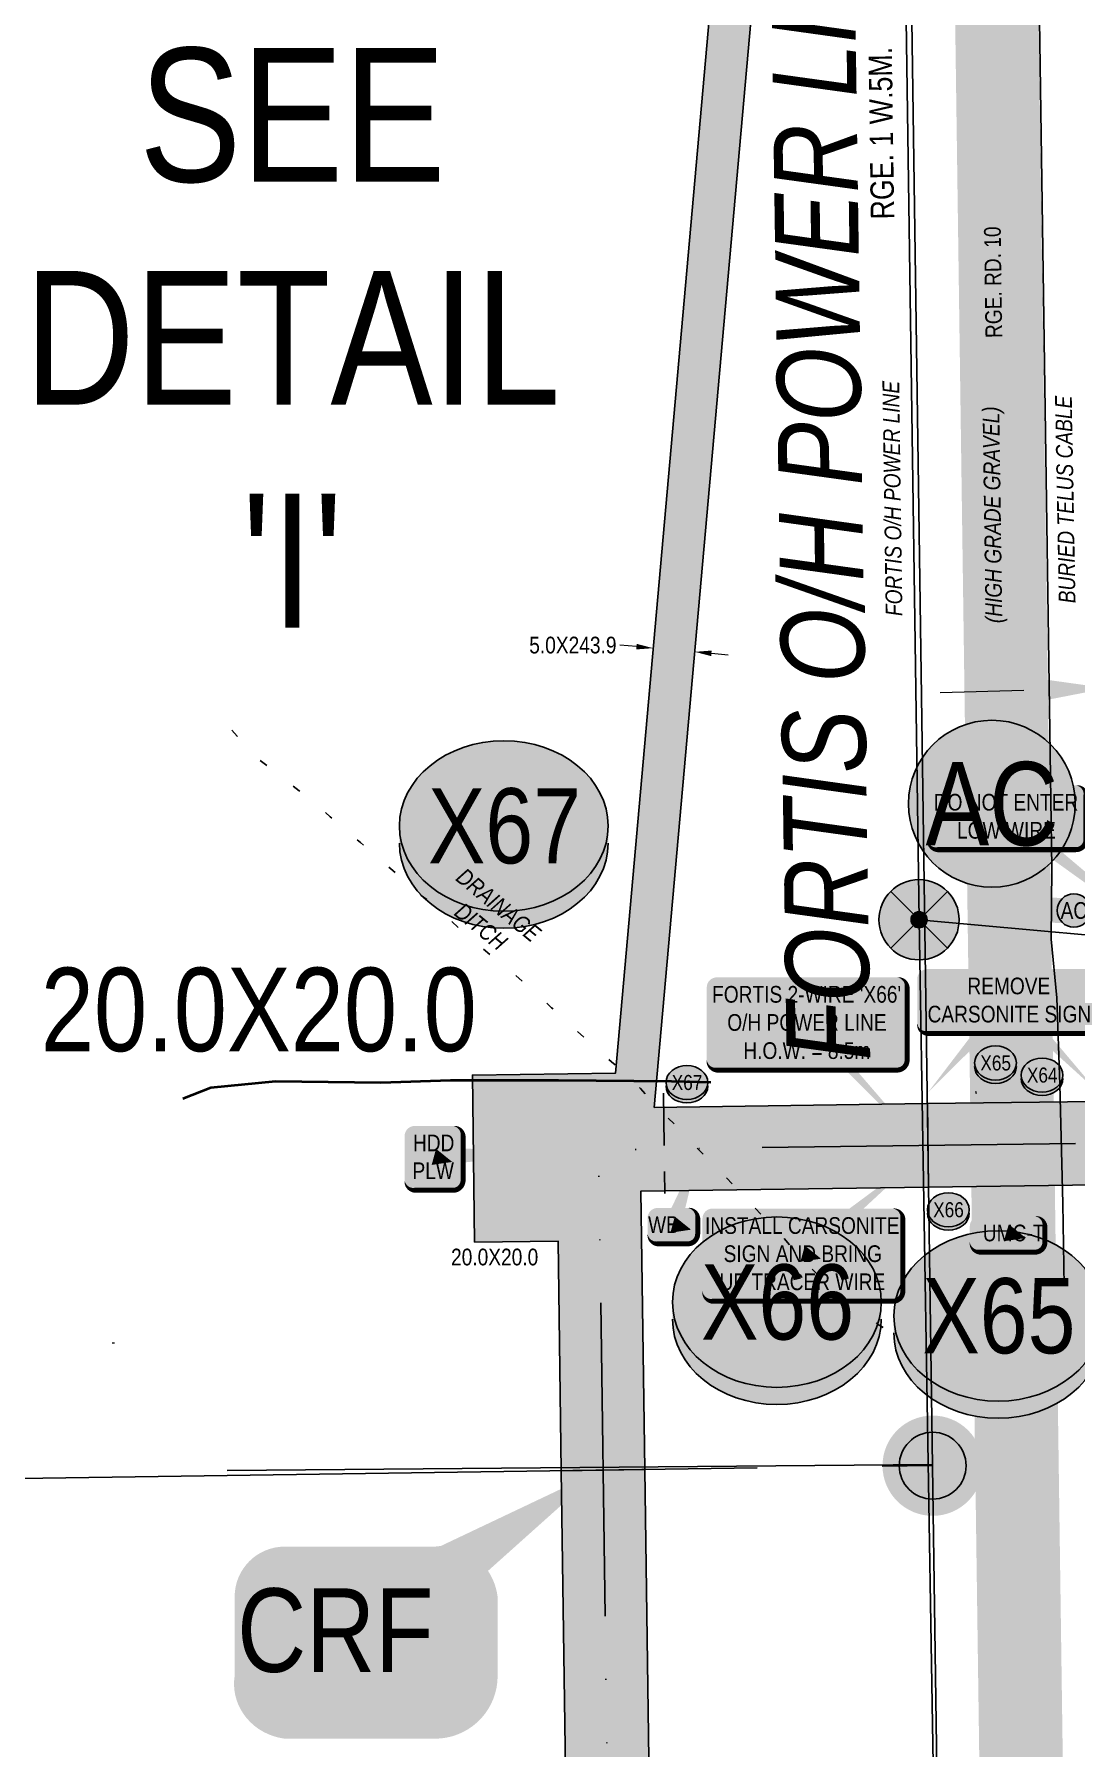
# Model space of a CAD drawing. Extents: x 57693 to 70573, y 5994359 to 6008381.
# Drawn here: x 65028.8 to 65153.5, y 5999302.3 to 5999507.4 of the extents above; entities that cross this region are included whole.
import ezdxf
from ezdxf.enums import TextEntityAlignment as Align

# ---------------------------------------------------------------- set-up
doc = ezdxf.new("R2010")
doc.units = 0
doc.header["$LTSCALE"] = 5
doc.header["$PDSIZE"] = -3
for name, pattern in [('COOP2', [10, 5, -1, 0, -1, 0, -1, 0, -1, 0, -1]), ('DASHDOT', [25.4, 12.7, -6.35, 0, -6.35]), ('foc-QUARTERLINE', [33, 25, -3, 2, -3]), ('foc-TIELINE', [1.875, 1.25, -0.625]), ('foc-TOPO', [1, 0.2, -0.8])]:
    doc.linetypes.add(name, pattern=pattern)
doc.layers.get('Defpoints').update_dxf_attribs({"color": 9})
for name, color, linetype in [('AS-FENCE', 48, 'foc-FENCE'), ('AS-POWER', 104, 'foc-POWER'), ('AS-POWER-EXISTING-PP', 72, 'Continuous'), ('AS-POWER-EXISTING-PP-1000', 72, 'Continuous'), ('AS-POWER-T', 104, 'Continuous'), ('AS-POWER-T-1000', 104, 'Continuous'), ('AS-ROADS', 254, 'Continuous'), ('AS-TELEPHONE', 224, 'foc-TEL'), ('AS-TELEPHONE-T-1000', 224, 'Continuous'), ('CG-NOTES', 7, 'Continuous'), ('CG-NOTES-1000', 7, 'Continuous'), ('D-TXT-1000', 6, 'Continuous'), ('DETAIL-T', 7, 'Continuous'), ('L-MON', 1, 'Continuous'), ('L-QSEC', 8, 'foc-QUARTERLINE'), ('L-ROAD-T-1000', 7, 'Continuous'), ('L-SEC', 7, 'Continuous'), ('P-APEX RECON PAY ITEMS', 240, 'Continuous'), ('P-APEX RECON PAY ITEMS-1000', 240, 'Continuous'), ('P-APEX RECON-10m BUFFER', 51, 'COOP2'), ('P-APEX RECON-URBAN', 30, 'COOP2'), ('P-APEX RECON-WORK AREA', 104, 'Continuous'), ('P-BUFFER-PURPLE', 187, 'foc-TIELINE'), ('P-CROSSINGS', 250, 'Continuous'), ('P-CROSSINGS-1000', 250, 'Continuous'), ('T-GENERAL', 48, 'foc-TOPO')]:
    doc.layers.add(name, color=color, linetype=linetype)
for name, color, linetype, lineweight in [('AS-RECON EXISTING', 151, 'DASHDOT', 40), ('P-APEX RECON-TWS-T', 104, 'Continuous', 9), ('P-APEX RECON-TWS-T-1000', 104, 'Continuous', 9), ('T-TEXT-1000', 48, 'Continuous', 18)]:
    doc.layers.add(name, color=color, linetype=linetype, lineweight=lineweight)
doc.layers.add('P-APEX RECON-TO BE DRILLED-H', color=7, linetype='Continuous', true_color=0xffafe1)
doc.styles.add('1.8', font='ARIALN.TTF', dxfattribs={"height": 2})
doc.styles.add('175L', font='ARIALN.TTF', dxfattribs={"height": 10})
doc.styles.add('80', font='ARIALN.TTF', dxfattribs={"height": 10})
doc.styles.add('80CG', font='ARIALN.TTF', dxfattribs={"height": 10})
doc.styles.add('80L', font='ARIALN.TTF', dxfattribs={"height": 10})
doc.styles.add('80LS', font='ARIALNI.TTF', dxfattribs={"height": 10})
doc.styles.add('Crossing', font='ARIALN.TTF', dxfattribs={"height": 10})
doc.styles.add('foc-LtypeFont', font='ARIALN.TTF', dxfattribs={"height": 7.349999999999999})
doc.linetypes.add('foc-FENCE', pattern='A,10,-1,["X",foc-LtypeFont,S=0.2,R=0,X=-0.625,Y=-0.75],-1.239999999999999', length=12.24)
doc.linetypes.add('foc-POWER', pattern='A,6,-1,["P",foc-LtypeFont,S=0.2,R=0,X=-0.625,Y=-0.75],-1.239999999999999,4', length=12.24)
doc.linetypes.add('foc-POWER-NOLINE', pattern='A,0,-4,["P",foc-LtypeFont,S=0.2,R=0,X=-0.625,Y=-0.75],-8.24', length=12.24)
doc.linetypes.add('foc-TEL', pattern='A,2,-1,["T",foc-LtypeFont,S=0.2,R=0,X=-0.425,Y=-0.75],-1.239999999999999,8', length=12.24)
doc.dimstyles.new('Compass 1 000', dxfattribs={"dimtxt": 1.8, "dimasz": 2, "dimexe": 0.2, "dimexo": 0.0625, "dimgap": 0.5, "dimtad": 0, "dimtih": 1, "dimtoh": 1, "dimzin": 0, "dimdsep": 46, "dimtxsty": '1.8', "dimcen": 0.1, "dimse1": 1, "dimse2": 1, "dimclrd": 256, "dimclrt": 256, "dimaunit": 1, "dimadec": 4, "dimazin": 0, "dimtfac": 0.06, "dimtofl": 0, "dimtmove": 0, "dimatfit": 0, "dimfxl": 0.2, "dimtolj": 1, "dimtzin": 0, "dimlwd": -1, "dimarcsym": 0})
doc.dimstyles.new('Compass 5 000', dxfattribs={"dimscale": 5, "dimtxt": 9, "dimasz": 2, "dimexe": 0.2, "dimexo": 0.0625, "dimgap": 0.5, "dimtad": 0, "dimtih": 1, "dimtoh": 1, "dimzin": 0, "dimdsep": 46, "dimtxsty": '80CG', "dimcen": 0.1, "dimse1": 1, "dimse2": 1, "dimclrd": 256, "dimclrt": 256, "dimaunit": 1, "dimadec": 4, "dimazin": 0, "dimtfac": 0.06, "dimtofl": 0, "dimtmove": 0, "dimatfit": 1, "dimfxl": 0.2, "dimtolj": 1, "dimtzin": 0, "dimlwd": -1, "dimarcsym": 0})

# ---------------------------------------------------------------- blocks, each defined once
blk = doc.blocks.new('fdia')
at = {"color": 255, "const_width": 1}
blk.add_lwpolyline([(-0.5, 0, 1), (0.5, 0, 1)], format="xyb", close=True, dxfattribs=at)
blk = doc.blocks.new('Fdiaa')
blk.add_blockref('fdia', (0, 0))
blk = doc.blocks.new('fdib')
at = {"color": 1, "const_width": 1.6}
blk.add_lwpolyline([(-0.3999999999996362, 0, 0.9999999999999998), (0.3999999999996362, 0, 1)], format="xyb", close=True, dxfattribs=at)
at = {"color": 1}
blk.add_circle((0, 0), 0.8, dxfattribs=at)
blk = doc.blocks.new('Fdibb')
blk.add_blockref('fdib', (0, 0))
blk = doc.blocks.new('fdicc')
for name in ['Fdibb', 'Fdiaa']:
    blk.add_blockref(name, (0, 0))
blk = doc.blocks.new('FDI')
blk.add_blockref('fdicc', (0, 0))
blk = doc.blocks.new('POWERPOLE')
h = blk.add_hatch(color=255)
edge = h.paths.add_edge_path()
edge.add_arc((0, 0), 0.9600000000000002, 0, 360)
at = {"linetype": 'Continuous'}
for p, q in [((0.678822509938982, -0.678822509938982), (-0.678822509938982, 0.678822509938982)), ((-0.678822509938982, -0.678822509938982), (0.678822509938982, 0.678822509938982))]:
    blk.add_line(p, q, dxfattribs=at)
blk.add_circle((0, 0), 0.9600000000000002, dxfattribs=at)
blk = doc.blocks.new('*U1187')
h = blk.add_hatch(color=255)
h.dxf.hatch_style = 1
edge = h.paths.add_edge_path()
edge.add_arc((0, 0), 9.991818388100018, 0, 360)
at = {"color": 170}
blk.add_circle((0, 0), 9.991818388100018, dxfattribs=at)
at = {"color": 170, "style": '175L'}
blk.add_text('AC', height=10, dxfattribs=at).set_placement((0, 0), align=Align.MIDDLE_CENTER)
blk = doc.blocks.new('*D1903')
at = {"layer": 'Defpoints', "color": 0, "transparency": 16777216}
for p in [(65162.22220101662, 5999430.552199073), (65157.22772549835, 5999430.418602213), (65162.25714858074, 5999429.245695659)]:
    blk.add_point(p, dxfattribs=at)
at = {"layer": 'P-APEX RECON-TWS-T', "transparency": 16777216}
for p, q in [((65172.25357297398, 5999429.513089283), (65235.57063499404, 5999431.206752738)), ((65147.26624866924, 5999428.844705176), (65137.26982427601, 5999428.577311551))]:
    blk.add_line(p, q, dxfattribs=at)
for points in [[(65172.20900736997, 5999431.179160016), (65172.29813857799, 5999427.847018551), (65162.25714858074, 5999429.245695659)], [(65147.22168306523, 5999430.510775908), (65147.31081427325, 5999427.178634443), (65157.26267306248, 5999429.112098799)]]:
    blk.add_solid(points, dxfattribs=at)
at = {"layer": 'P-APEX RECON-TWS-T', "transparency": 16777216, "insert": (65260.50242217002, 5999431.206752738), "char_height": 10, "attachment_point": 5, "style": '80CG'}
blk.add_mtext('\\A1;5.0X91.6', dxfattribs=at)
blk = doc.blocks.new('*U1910')
at = {"true_color": 0xffffa8}
h = blk.add_hatch(color=51, dxfattribs=at)
edge = h.paths.add_edge_path()
edge.add_line((-48.99999999999998, -20), (48.99999999999998, -20))
edge.add_arc((48.99999999999999, -13.99999999999999), 6.000000000000007, 269.9999999999999, 359.9999999999999)
edge.add_line((54.99999999999999, -14), (54.99999999999998, 12.5))
edge.add_arc((48.99999999999998, 12.5), 6, 0, 90)
edge.add_line((48.99999999999998, 18.5), (-48.99999999999998, 18.5))
edge.add_arc((-48.99999999999999, 12.49999999999999), 6.000000000000007, 89.99999999999993, 179.9999999999999)
edge.add_line((-54.99999999999999, 12.5), (-54.99999999999998, -14))
edge.add_arc((-48.99999999999998, -14), 6, 180, 270)
at = {"color": 240, "flags": 128}
blk.add_lwpolyline([(-48.99999999999998, -20, 3, 3, 0), (48.99999999999998, -20, 3, 3, 0.4142135623730951), (54.99999999999999, -14, 3, 3, 0), (54.99999999999998, 12.5, 3, 0, 0.4142135623730951), (48.99999999999998, 18.5, 0, 0, 0), (-48.99999999999998, 18.5, 0, 0, 0.4142135623730951), (-54.99999999999999, 12.5, 0, 0, 0), (-54.99999999999998, -14, 0, 3, 0.4142135623730951)], format="xyseb", close=True, dxfattribs=at)
for points in [[(-48.70896458409757, -55.54877810895893, 0, 9.999999999999996, 0), (0, 0, 4.999999999999998, 4.999999999999998, 0)], [(52.11641277037768, -53.89754364440623, 0, 9.999999999999986, 0), (0, 0, 4.999999999999993, 4.999999999999993, 0)]]:
    blk.add_lwpolyline(points, format="xyseb", dxfattribs=at)
at = {"color": 4, "style": '80'}
blk.add_attdef('OTHER_001', (-14.69645293315144, -5.003410641200546), '', height=10, dxfattribs=at)
blk = doc.blocks.new('*U1911')
at = {"true_color": 0xffffa8}
h = blk.add_hatch(color=51, dxfattribs=at)
edge = h.paths.add_edge_path()
edge.add_line((-53.99999999999998, -28.5), (53.99999999999998, -28.5))
edge.add_arc((53.99999999999999, -22.49999999999999), 6.000000000000007, 269.9999999999999, 359.9999999999999)
edge.add_line((59.99999999999999, -22.5), (59.99999999999998, 21))
edge.add_arc((53.99999999999998, 21), 6, 0, 90)
edge.add_line((53.99999999999998, 27), (-53.99999999999998, 27))
edge.add_arc((-53.99999999999999, 20.99999999999999), 6.000000000000007, 89.99999999999993, 179.9999999999999)
edge.add_line((-59.99999999999999, 21), (-59.99999999999998, -22.5))
edge.add_arc((-53.99999999999998, -22.5), 6, 180, 270)
at = {"color": 240, "flags": 128}
for points in [[(70.45407054924344, 58.43726866239293, 0, 9.99999999999998, 0), (0, 0, 4.99999999999999, 4.99999999999999, 0)], [(11.02599631257849, -3.012219823603379, 0, 9.999999999999998, 0), (0, 0, 4.999999999999999, 4.999999999999999, 0)]]:
    blk.add_lwpolyline(points, format="xyseb", dxfattribs=at)
blk.add_lwpolyline([(-53.99999999999998, -28.5, 3, 3, 0), (53.99999999999998, -28.5, 3, 3, 0.4142135623730951), (59.99999999999999, -22.5, 3, 3, 0), (59.99999999999998, 21, 3, 0, 0.4142135623730951), (53.99999999999998, 27, 0, 0, 0), (-53.99999999999998, 27, 0, 0, 0.4142135623730951), (-59.99999999999999, 21, 0, 0, 0), (-59.99999999999998, -22.5, 0, 3, 0.4142135623730951)], format="xyseb", close=True, dxfattribs=at)
at = {"color": 4, "style": '80'}
blk.add_attdef('OTHER_001', (-14.69645293315144, -5.003410641200546), '', height=10, dxfattribs=at)
blk = doc.blocks.new('*U1913')
at = {"true_color": 0xffffa8}
h = blk.add_hatch(color=51, dxfattribs=at)
edge = h.paths.add_edge_path()
edge.add_line((-16.49999999999999, -11.5), (16.49999999999997, -11.5))
edge.add_arc((16.49999999999998, -5.499999999999993), 6.000000000000007, 269.9999999999999, 359.9999999999999)
edge.add_line((22.49999999999999, -5.5), (22.49999999999999, 4))
edge.add_arc((16.49999999999999, 4), 6, 0, 90)
edge.add_line((16.49999999999999, 10), (-16.49999999999997, 10))
edge.add_arc((-16.49999999999998, 3.999999999999993), 6.000000000000007, 89.99999999999993, 179.9999999999999)
edge.add_line((-22.49999999999999, 4), (-22.49999999999999, -5.5))
edge.add_arc((-16.49999999999999, -5.5), 6, 180, 270)
at = {"color": 240, "flags": 128}
for points in [[(33.01530599695596, 52.6938118758944, 0, 9.999999999999993, 0), (0, 0, 4.999999999999996, 4.999999999999996, 0)], [(11.02599631257849, -3.012219823603379, 0, 9.999999999999998, 0), (0, 0, 4.999999999999999, 4.999999999999999, 0)]]:
    blk.add_lwpolyline(points, format="xyseb", dxfattribs=at)
blk.add_lwpolyline([(-16.49999999999999, -11.5, 3, 3, 0), (16.49999999999997, -11.5, 3, 3, 0.4142135623730951), (22.49999999999999, -5.5, 3, 3, 0), (22.49999999999999, 4, 3, 0, 0.4142135623730951), (16.49999999999999, 10, 0, 0, 0), (-16.49999999999997, 10, 0, 0, 0.4142135623730951), (-22.49999999999999, 4, 0, 0, 0), (-22.49999999999999, -5.5, 0, 3, 0.4142135623730951)], format="xyseb", close=True, dxfattribs=at)
at = {"color": 4, "style": '80'}
blk.add_attdef('OTHER_001', (-14.69645293315144, -5.003410641200546), '', height=10, dxfattribs=at)
blk = doc.blocks.new('*U1915')
h = blk.add_hatch(color=255)
edge = h.paths.add_edge_path()
edge.add_line((-53.99999999999999, -28.5), (53.99999999999999, -28.5))
edge.add_arc((53.99999999999999, -22.5), 6, 270, 360)
edge.add_line((59.99999999999999, -22.5), (59.99999999999999, 21))
edge.add_arc((53.99999999999999, 21), 6, 0, 90)
edge.add_line((53.99999999999999, 27), (-53.99999999999999, 27))
edge.add_arc((-53.99999999999999, 21), 6, 90, 180)
edge.add_line((-59.99999999999999, 21), (-59.99999999999999, -22.5))
edge.add_arc((-53.99999999999999, -22.5), 6, 180, 270)
at = {"color": 104, "flags": 128}
blk.add_lwpolyline([(-53.99999999999999, -28.5, 3, 3, 0), (53.99999999999999, -28.5, 3, 3, 0.414213562373095), (59.99999999999999, -22.5, 3, 3, 0), (59.99999999999999, 21, 3, 0, 0.414213562373095), (53.99999999999999, 27, 0, 0, 0), (-53.99999999999999, 27, 0, 0, 0.414213562373095), (-59.99999999999999, 21, 0, 0, 0), (-59.99999999999999, -22.5, 0, 3, 0.414213562373095)], format="xyseb", close=True, dxfattribs=at)
blk.add_lwpolyline([(69.38889468368062, -74.73290200403787, 0, 7.499999999999999, 0), (-3.398394867633905e-15, 0, 0, 0, 0)], format="xyseb", dxfattribs=at)
at = {"color": 104, "style": '80'}
blk.add_attdef('ENTER_TEXT_001', (-26.84515688949523, -4.918144611186903), '', height=10, dxfattribs=at)
blk = doc.blocks.new('*U1917')
at = {"true_color": 0xffffa8}
h = blk.add_hatch(color=51, dxfattribs=at)
edge = h.paths.add_edge_path()
edge.add_line((-11.49999999999998, -20), (11.49999999999998, -20))
edge.add_arc((11.49999999999999, -13.99999999999999), 6.000000000000007, 269.9999999999999, 359.9999999999999)
edge.add_line((17.49999999999999, -14), (17.49999999999998, 12.5))
edge.add_arc((11.49999999999998, 12.5), 6, 0, 90)
edge.add_line((11.49999999999998, 18.5), (-11.49999999999998, 18.5))
edge.add_arc((-11.49999999999999, 12.49999999999999), 6.000000000000007, 89.99999999999993, 179.9999999999999)
edge.add_line((-17.49999999999999, 12.5), (-17.49999999999998, -14))
edge.add_arc((-11.49999999999998, -14), 6, 180, 270)
at = {"color": 240, "flags": 128}
blk.add_lwpolyline([(-11.49999999999998, -20, 3, 3, 0), (11.49999999999998, -20, 3, 3, 0.4142135623730951), (17.49999999999999, -14, 3, 3, 0), (17.49999999999998, 12.5, 3, 0, 0.4142135623730951), (11.49999999999998, 18.5, 0, 0, 0), (-11.49999999999998, 18.5, 0, 0, 0.4142135623730951), (-17.49999999999999, 12.5, 0, 0, 0), (-17.49999999999998, -14, 0, 3, 0.4142135623730951)], format="xyseb", close=True, dxfattribs=at)
for points in [[(98.6214779446563, 4.212466783948066, 0, 9.999999999999988, 0), (0, 0, 4.999999999999994, 4.999999999999994, 0)], [(11.02599631257849, -3.012219823603379, 0, 9.999999999999998, 0), (0, 0, 4.999999999999999, 4.999999999999999, 0)]]:
    blk.add_lwpolyline(points, format="xyseb", dxfattribs=at)
at = {"color": 4, "style": '80'}
blk.add_attdef('OTHER_001', (-14.69645293315144, -5.003410641200546), '', height=10, dxfattribs=at)
blk = doc.blocks.new('*U1921')
at = {"true_color": 0xffffa8}
h = blk.add_hatch(color=51, dxfattribs=at)
edge = h.paths.add_edge_path()
edge.add_line((-8.999999999999986, -11.5), (8.999999999999972, -11.5))
edge.add_arc((8.999999999999979, -5.499999999999993), 6.000000000000007, 269.9999999999999, 359.9999999999999)
edge.add_line((14.99999999999999, -5.5), (14.99999999999999, 4))
edge.add_arc((8.999999999999986, 4), 6, 0, 90)
edge.add_line((8.999999999999986, 10), (-8.999999999999972, 10))
edge.add_arc((-8.999999999999979, 3.999999999999993), 6.000000000000007, 89.99999999999993, 179.9999999999999)
edge.add_line((-14.99999999999999, 4), (-14.99999999999999, -5.5))
edge.add_arc((-8.999999999999986, -5.5), 6, 180, 270)
at = {"color": 240, "flags": 128}
for points in [[(28.80562952875679, 19.13690936019246, 0, 10, 0), (0, 0, 5, 5, 0)], [(11.02599631257849, -3.012219823603379, 0, 9.999999999999998, 0), (0, 0, 4.999999999999999, 4.999999999999999, 0)]]:
    blk.add_lwpolyline(points, format="xyseb", dxfattribs=at)
blk.add_lwpolyline([(-8.999999999999986, -11.5, 3, 3, 0), (8.999999999999972, -11.5, 3, 3, 0.4142135623730951), (14.99999999999999, -5.5, 3, 3, 0), (14.99999999999999, 4, 3, 0, 0.4142135623730951), (8.999999999999986, 10, 0, 0, 0), (-8.999999999999972, 10, 0, 0, 0.4142135623730951), (-14.99999999999999, 4, 0, 0, 0), (-14.99999999999999, -5.5, 0, 3, 0.4142135623730951)], format="xyseb", close=True, dxfattribs=at)
at = {"color": 4, "style": '80'}
blk.add_attdef('OTHER_001', (-14.69645293315144, -5.003410641200546), '', height=10, dxfattribs=at)
blk = doc.blocks.new('xing2')
h = blk.add_hatch(color=50)
h.dxf.hatch_style = 1
edge = h.paths.add_edge_path()
edge.add_ellipse((0, 0), major_axis=(-12.5, 0), ratio=0.8162973455633619, start_angle=0, end_angle=360)
h = blk.add_hatch(color=250)
h.dxf.hatch_style = 1
edge = h.paths.add_edge_path()
edge.add_ellipse((0, -2.047489049626165), major_axis=(-12.5, 0), ratio=0.8162973455633619, start_angle=0, end_angle=180)
edge.add_line((12.5, -2.047489049626165), (12.5, 0))
edge.add_ellipse((0, 0), major_axis=(-12.5, 0), ratio=0.8162973455633619, start_angle=0, end_angle=180, ccw=False)
edge.add_line((-12.5, 0), (-12.5, -2.047489049626165))
at = {"color": 250}
blk.add_ellipse((0, 0), major_axis=(-12.5, 0), ratio=0.8162973455633619, dxfattribs=at)
blk.add_ellipse((0, -2.047489049626165), major_axis=(-12.5, 0), ratio=0.8162973455633619, start_param=0, end_param=3.141592653589793, dxfattribs=at)
at = {"color": 250, "style": 'Crossing'}
blk.add_attdef('CROSSING', text='', height=9, dxfattribs=at).set_placement((0.08916442567715421, 0.0199513138486509), align=Align.MIDDLE_CENTER)
at = {"color": 250, "style": 'Crossing', "flags": 1}
for tag, p in [('OWNER', (0.08916442567715421, -12.49201765665748)), ('DESCRIPTION', (0.08916442567715421, -25.770021277247)), ('LOCATION', (0.08916442567715421, -39.30337514164421)), ('DWG_REF', (0.08916442567715421, -52.83672900604233))]:
    blk.add_attdef(tag, text='', height=9, dxfattribs=at).set_placement(p, align=Align.MIDDLE_CENTER)
blk = doc.blocks.new('*D2112')
at = {"layer": 'Defpoints', "color": 0, "transparency": 16777216}
for p in [(65102.91905413097, 5999433.904741045), (65102.5530178473, 5999429.79031993), (65107.52962463634, 5999429.347579966)]:
    blk.add_point(p, dxfattribs=at)
at = {"layer": 'P-APEX RECON-TWS-T-1000', "transparency": 16777216}
for p, q in [((65100.92692209088, 5999434.081969528), (65098.93479005079, 5999434.25919801)), ((65109.8877929601, 5999433.2847726), (65111.87992500019, 5999433.107544118))]:
    blk.add_line(p, q, dxfattribs=at)
for points in [[(65100.9564601712, 5999434.413991533), (65100.89738401055, 5999433.749947521), (65102.91905413097, 5999433.904741045)], [(65109.91733104043, 5999433.616794606), (65109.85825487977, 5999432.952750593), (65107.89566092001, 5999433.462001082)]]:
    blk.add_solid(points, dxfattribs=at)
at = {"layer": 'P-APEX RECON-TWS-T-1000', "transparency": 16777216, "insert": (65093.30859632645, 5999434.259198009), "char_height": 2, "attachment_point": 5, "style": '1.8'}
blk.add_mtext('\\A1;5.0X243.9', dxfattribs=at)
blk = doc.blocks.new('*U2143')
at = {"true_color": 0xffffa8}
h = blk.add_hatch(color=51, dxfattribs=at)
edge = h.paths.add_edge_path()
edge.add_line((-41.49999999999998, -20), (41.49999999999998, -20))
edge.add_arc((41.49999999999999, -13.99999999999999), 6.000000000000007, 269.9999999999999, 359.9999999999999)
edge.add_line((47.49999999999999, -14), (47.49999999999998, 12.5))
edge.add_arc((41.49999999999998, 12.5), 6, 0, 90)
edge.add_line((41.49999999999998, 18.5), (-41.49999999999998, 18.5))
edge.add_arc((-41.49999999999999, 12.49999999999999), 6.000000000000007, 89.99999999999993, 179.9999999999999)
edge.add_line((-47.49999999999999, 12.5), (-47.49999999999998, -14))
edge.add_arc((-41.49999999999998, -14), 6, 180, 270)
at = {"color": 240, "flags": 128}
blk.add_lwpolyline([(-41.49999999999998, -20, 3, 3, 0), (41.49999999999998, -20, 3, 3, 0.4142135623730951), (47.49999999999999, -14, 3, 3, 0), (47.49999999999998, 12.5, 3, 0, 0.4142135623730951), (41.49999999999998, 18.5, 0, 0, 0), (-41.49999999999998, 18.5, 0, 0, 0.4142135623730951), (-47.49999999999999, 12.5, 0, 0, 0), (-47.49999999999998, -14, 0, 3, 0.4142135623730951)], format="xyseb", close=True, dxfattribs=at)
for points in [[(-32.20574785913834, -0.2344095964774466, 0, 9.999999999999995, 0), (0, 0, 4.999999999999997, 4.999999999999997, 0)], [(98.97531707986121, -77.05355294688076, 0, 9.999999999999986, 0), (0, 0, 4.999999999999993, 4.999999999999993, 0)]]:
    blk.add_lwpolyline(points, format="xyseb", dxfattribs=at)
at = {"color": 4, "style": '80'}
blk.add_attdef('OTHER_001', (-14.69645293315144, -5.003410641200546), '', height=10, dxfattribs=at)
blk = doc.blocks.new('*U2145')
at = {"true_color": 0xffffa8}
h = blk.add_hatch(color=51, dxfattribs=at)
edge = h.paths.add_edge_path()
edge.add_line((-8.999999999999986, -11.5), (8.999999999999972, -11.5))
edge.add_arc((8.999999999999979, -5.499999999999993), 6.000000000000007, 269.9999999999999, 359.9999999999999)
edge.add_line((14.99999999999999, -5.5), (14.99999999999999, 4))
edge.add_arc((8.999999999999986, 4), 6, 0, 90)
edge.add_line((8.999999999999986, 10), (-8.999999999999972, 10))
edge.add_arc((-8.999999999999979, 3.999999999999993), 6.000000000000007, 89.99999999999993, 179.9999999999999)
edge.add_line((-14.99999999999999, 4), (-14.99999999999999, -5.5))
edge.add_arc((-8.999999999999986, -5.5), 6, 180, 270)
at = {"color": 240, "flags": 128}
for points in [[(16.23366553506983, 45.45713501249973, 0, 9.999999999999993, 0), (0, 0, 4.999999999999996, 4.999999999999996, 0)], [(11.02599631257849, -3.012219823603379, 0, 9.999999999999998, 0), (0, 0, 4.999999999999999, 4.999999999999999, 0)]]:
    blk.add_lwpolyline(points, format="xyseb", dxfattribs=at)
blk.add_lwpolyline([(-8.999999999999986, -11.5, 3, 3, 0), (8.999999999999972, -11.5, 3, 3, 0.4142135623730951), (14.99999999999999, -5.5, 3, 3, 0), (14.99999999999999, 4, 3, 0, 0.4142135623730951), (8.999999999999986, 10, 0, 0, 0), (-8.999999999999972, 10, 0, 0, 0.4142135623730951), (-14.99999999999999, 4, 0, 0, 0), (-14.99999999999999, -5.5, 0, 3, 0.4142135623730951)], format="xyseb", close=True, dxfattribs=at)
at = {"color": 4, "style": '80'}
blk.add_attdef('OTHER_001', (-14.69645293315144, -5.003410641200546), '', height=10, dxfattribs=at)

msp = doc.modelspace()

# ---------------------------------------------------------------- hatches: boundary and pattern name
at = {"layer": 'P-APEX RECON-10m BUFFER'}
h = msp.add_hatch(color=256, dxfattribs=at)
h.dxf.hatch_style = 1
h.paths.add_polyline_path([(65091.92115667801, 5999335.479464838), (65091.53590781279, 5999362.962908928), (65081.54428595878, 5999362.828770961), (65081.27601002653, 5999382.812018199), (65098.39407444753, 5999383.041828907), (65118.20314514449, 5999605.705153371), (65121.85932546109, 5999618.877113152), (65130.19061201856, 5999620.914052255), (65132.27648068753, 5999621.58801371), (65132.35136011912, 5999616.361616749), (65131.55378263007, 5999616.103912842), (65125.89037928849, 5999614.719251843), (65123.13934518873, 5999604.808222468), (65103.04699401904, 5999378.960691495), (65135.74635194022, 5999379.399681773), (65135.88950180805, 5999369.408179127), (65101.44554879577, 5999368.945767611), (65101.91265700349, 5999335.622522687)])
h = msp.add_hatch(color=256, dxfattribs=at)
h.dxf.hatch_style = 1
h.paths.add_polyline_path([(65135.88950180805, 5999369.408179127), (65155.9926566816, 5999369.678064825), (65155.84950681377, 5999379.669567471), (65135.74635194022, 5999379.399681773)])
h = msp.add_hatch(color=256, dxfattribs=at)
h.dxf.hatch_style = 1
h.paths.add_polyline_path([(65101.61505467998, 5999146.633953566), (65101.61431533474, 5999146.6846614), (65093.36852468098, 5999187.310322597), (65089.48245026962, 5999191.552381894), (65082.58537274712, 5999252.523155496), (65087.77805311876, 5999265.639897397), (65087.76142649588, 5999274.873600741), (65092.77037569493, 5999274.896643067), (65091.92115667801, 5999335.479464838), (65101.91265700349, 5999335.622522687), (65102.76323695557, 5999274.942612568), (65107.73504619834, 5999274.965484018), (65108.08825596423, 5999255.207546334), (65103.03895527843, 5999255.145538251), (65102.88019617939, 5999190.683260774), (65104.27598775892, 5999183.806424067), (65113.86052201837, 5999175.881500297), (65131.8144781822, 5999167.376125775), (65138.79750832489, 5999165.640324635), (65138.87118549636, 5999160.473704492), (65130.21954322011, 5999162.624279614), (65117.40196837443, 5999147.959776502), (65118.23619139336, 5999148.029836529), (65119.90869593742, 5999128.114895687), (65111.88847867199, 5999127.441338587), (65112.24506026455, 5999102.985277493), (65139.6973422833, 5999102.539364929), (65139.76861601703, 5999097.541286167), (65112.31793512971, 5999097.987172722), (65112.72227187819, 5999070.255835979), (65117.79236714256, 5999070.329760502), (65118.08372816035, 5999050.346836544), (65113.0136328961, 5999050.272912021), (65117.04444930188, 5998773.820357272), (65123.13340001516, 5998771.830501266), (65116.92541826285, 5998752.834104166), (65111.91075390409, 5998754.472885677), (65103.32456808218, 5998728.199194456), (65106.90480986511, 5998727.029179135), (65103.37187133275, 5998716.218402638), (65109.68597631852, 5998697.467047209), (65110.97639752244, 5998604.636769304), (65115.87017458014, 5998604.662894003), (65116.02957952776, 5998595.374879441), (65140.71639435455, 5998578.670766445), (65147.1815730407, 5998577.706823557), (65147.25376192306, 5998572.644569933), (65138.85672758443, 5998573.896547917), (65116.13432913488, 5998589.271456098), (65116.21509272439, 5998584.565621002), (65111.26000874333, 5998584.513390262), (65111.80695582551, 5998545.936384263), (65101.8153778979, 5998545.798824722), (65101.26774515587, 5998584.424191323), (65095.98148399592, 5998584.384981309), (65095.95080908071, 5998604.556557517), (65100.98365004863, 5998604.583424563), (65099.71618410739, 5998695.762321874), (65094.9522307778, 5998709.910104074), (65081.70043098761, 5998714.240763788), (65087.90841273993, 5998733.237160888), (65093.82636951946, 5998731.303185332), (65102.41255534178, 5998757.576876553), (65097.92902113786, 5998759.042085894), (65104.13700289017, 5998778.038483043), (65107.00301704862, 5998777.101875751), (65103.02217091688, 5999050.127231512), (65098.1008042021, 5999050.055475526), (65097.80944318449, 5999070.038399484), (65102.73080989924, 5999070.110155471), (65102.3219816764, 5999098.149538868), (65102.24910681105, 5999103.147643639), (65101.9071148319, 5999126.603079689), (65099.99375507095, 5999126.442391118), (65099.64513952327, 5999130.593445919), (65078.28679612512, 5999128.799720964), (65078.76551490554, 5999122.102389066), (65068.79842069106, 5999121.389950851), (65067.616063396, 5999137.931268118), (65098.8088872513, 5999140.550916377), (65098.3212505269, 5999146.357331985)])
h.paths.add_polyline_path([(65093.0460987722, 5999255.022820688), (65092.92431774994, 5999205.575059296), (65087.69026286343, 5999251.844566146), (65088.92845775578, 5999254.972253879)], flags=16)
h.paths.add_polyline_path([(65105.85720330327, 5999176.016033827), (65111.15762897352, 5999171.633403618), (65125.51380813298, 5999164.832413387), (65111.40373636779, 5999148.689173046)], flags=16)
at = {"layer": 'P-APEX RECON-TO BE DRILLED-H'}
h = msp.add_hatch(color=256, dxfattribs=at)
h.dxf.hatch_style = 1
h.paths.add_polyline_path([(65224.36497602176, 5999366.608065923), (65221.16409998555, 5999368.166075543), (65218.60460080877, 5999369.261326405), (65212.12478754485, 5999369.876696052), (65204.49601929793, 5999370.12554381), (65191.98043869972, 5999370.12147988), (65191.83832870457, 5999370.159294478), (65096.44677692086, 5999368.878658913), (65096.31263895439, 5999378.870282521), (65184.11122073229, 5999380.048982142), (65183.57866709338, 5999403.994767471), (65183.53104784406, 5999487.168204454), (65189.5918171938, 5999494.365690285), (65193.52029043546, 5999492.902434967), (65193.57112745403, 5999404.108730615), (65194.1047541965, 5999380.114694186), (65204.65733038275, 5999380.118120687), (65212.76064527593, 5999379.853793406), (65221.10192491355, 5999379.061645507), (65225.318769827, 5999377.257189774), (65228.73823898963, 5999375.592781072)])

# ---------------------------------------------------------------- linework, layer by layer
at = {"layer": 'AS-FENCE', "flags": 128}
msp.add_lwpolyline([(65051.92510028183, 5999335.49348987), (65136.36478815642, 5999336.234381164)], dxfattribs=at)
at = {"layer": 'AS-POWER', "flags": 128}
for points in [[(65134.74, 5999401.405), (65117.317, 6000631.384), (65117.317, 6000631.384), (65115.64700000023, 6000757.452)], [(65134.74, 5999401.405), (65169.202, 5999398.273), (65250.26900000023, 5999394.65400003)], [(65149.73, 5998465.84), (65147.94, 5998545.951), (65136.844, 5999276.32900003), (65134.74, 5999401.405)]]:
    msp.add_lwpolyline(points, dxfattribs=at)
at = {"layer": 'AS-RECON EXISTING', "flags": 128}
for points in [[(65226.29891714855, 5999370.867789512), (65226.3255868684, 5999373.3529649), (65226.73912194259, 5999378.42652359), (65226.29330874933, 5999381.176492926), (65223.10983519082, 5999382.093532693), (65215.88790812831, 5999382.75097976), (65208.4421636638, 5999382.531509947), (65198.63763372483, 5999382.185098617), (65190.58293628423, 5999381.940551268), (65185.61177546852, 5999381.720927387), (65171.53389844324, 5999381.635222897), (65161.25637174032, 5999381.079535468), (65150.72214272399, 5999381.023358793), (65142.15644453487, 5999380.731659089), (65134.5801763294, 5999380.523278664), (65125.14948094505, 5999380.821681752), (65113.60326396364, 5999381.810888717), (65105.11863687443, 5999382.04516353), (65091.5810887571, 5999382.152098441), (65078.67748355243, 5999382.167265442), (65070.33118630375, 5999381.891256853), (65057.71830404613, 5999382.037663576), (65049.9790072909, 5999381.313829361), (65045.65391448464, 5999379.576633862), (65041.2339313976, 5999373.755330087), (65038.62579178205, 5999366.353511006), (65038.20452618122, 5999361.489080996), (65038.21341502162, 5999354.174576396), (65038.43190855586, 5999341.855541304), (65038.64832365789, 5999337.050160111)], [(65029.035487703, 5999007.714123112), (65016.10833963084, 5999007.669722336), (65008.01013856967, 5999007.943953328), (65000.09771369385, 5999008.107417737), (64986.48085376254, 5999008.043084061), (64974.07701873139, 5999007.308112537), (64955.41475664086, 5999007.098913137), (64931.56017147853, 5999006.191202716), (64925.01385948238, 5999007.27038406), (64923.02941291261, 5999008.339107347), (64921.18755360655, 5999009.602813466), (64919.96587964267, 5999011.197185368), (64919.20174366156, 5999013.815183805), (64918.90369522011, 5999017.870320445), (64918.70970443562, 5999024.920958241), (64918.62478142577, 5999035.698795952), (64918.5271097768, 5999046.190595696), (64918.26765522647, 5999059.781307648), (64917.33907646676, 5999084.405139043), (64917.72780394353, 5999097.536472722), (64918.33607700939, 5999113.891106434), (64919.38123044509, 5999125.888748123), (64920.89342899621, 5999136.249289624), (64923.36330239914, 5999149.890376629), (64925.62001606472, 5999160.553724376), (64929.02828489064, 5999171.605210731), (64931.82879741622, 5999177.964504842), (64940.25343496213, 5999188.665818892), (64950.53936960005, 5999203.121623197), (64959.78383099601, 5999213.490478265), (64965.23322327633, 5999222.120084896), (64968.16099505843, 5999228.327888562), (64969.66904935182, 5999233.721181461), (64971.14432940898, 5999240.945723372), (64974.63699145814, 5999249.827878883), (64977.62879362619, 5999253.894156441), (64982.46088837528, 5999259.183233286), (64986.69366706923, 5999263.603129227), (64991.47524620318, 5999268.854866432), (65000.61027538972, 5999279.474123298), (65008.17817922201, 5999289.043337676), (65016.85344696141, 5999299.943267887), (65026.99446830627, 5999312.492162994), (65033.64185568156, 5999321.923052277), (65036.45323227104, 5999327.353300962), (65038.06562270594, 5999332.442500898)]]:
    msp.add_lwpolyline(points, dxfattribs=at)
at = {"layer": 'AS-ROADS', "flags": 128}
for points, const_width in [([(65075.29890071452, 6004280.926040874), (65091.00610142198, 6002993.902749719), (65099.5047858164, 6002521.340236325), (65111.34414081521, 6001737.821167605), (65124.7566889759, 6000932.429968387), (65125.88915083523, 6000881.499930622), (65127.24813847714, 6000854.337237641), (65127.92763229795, 6000831.701683305), (65127.24813847714, 6000797.97468908), (65126.56588825826, 6000768.57936513), (65125.6599104182, 6000755.677088256), (65126.5663894215, 6000723.900518128), (65128.37834510161, 6000674.554968494), (65127.69889304441, 6000640.601625416), (65139.49681854906, 5999837.647854458), (65150.93628704918, 5999013.719338864), (65172.53366612768, 5997603.263016474), (65172.76879521248, 5997576.23822079), (65173.00392429756, 5997542.398491954), (65174.64995318295, 5997493.518857916)], 9.992523969999965), ([(65196.49603465389, 5999369.235049726), (65193.76951806945, 5999379.935862065), (65184.74567962529, 5999393.207150237), (65174.46487177784, 5999401.597580614), (65144.5215741499, 5999402.797866466)], 2.997757190999988)]:
    msp.add_lwpolyline(points, dxfattribs=dict(at, const_width=const_width))
at = {"layer": 'AS-TELEPHONE', "flags": 128}
msp.add_lwpolyline([(65152.09862469951, 5999357.564267009), (65151.95627145902, 5999367.468699599), (65151.59902226402, 5999381.693085294), (65151.23638368028, 5999392.076462792), (65150.53636662434, 5999399.08867008), (65150.63012651396, 5999407.597012184), (65139.88709670166, 6000139.734817409), (65133.69681210935, 6000574.580684022), (65133.90033256687, 6000579.422765801), (65133.60329449273, 6000594.395389291), (65133.40867300598, 6000605.408974585), (65133.101743106, 6000623.447620433), (65133.08209615268, 6000635.953237767), (65133.07847784255, 6000641.555071143), (65133.39786029367, 6000643.087990363), (65134.44501708129, 6000644.000290436), (65136.76179353025, 6000645.669109614), (65134.73992936821, 6000647.630634537), (65134.38847445997, 6000649.858147988), (65134.42991441231, 6000654.602577774), (65134.22419998665, 6000672.402351978), (65133.90324488826, 6000686.345113875), (65133.62799891196, 6000701.376659192), (65133.41904248887, 6000712.350539783), (65133.3317179344, 6000721.815044843), (65133.18862988057, 6000744.622934514), (65133.09158308021, 6000753.663351729), (65130.38280285519, 6000943.945699296), (65118.69347685733, 6001747.928298185)], dxfattribs=at)
at = {"layer": 'L-QSEC', "flags": 128}
msp.add_lwpolyline([(64330.42742531087, 5999324.576432117), (65136.32380391206, 5999336.115219928)], dxfattribs=at)
at = {"layer": 'L-SEC', "flags": 128}
for points in [[(65136.36700000023, 5999336.08000003), (65124.856, 6000139.519)], [(65147.84763468234, 5998531.502330468), (65136.36700000023, 5999336.08000003)]]:
    msp.add_lwpolyline(points, dxfattribs=at)
at = {"layer": 'P-APEX RECON-URBAN', "ltscale": 1.5, "flags": 128}
msp.add_lwpolyline([(65187.84788423449, 5999489.68366811), (65188.526015084, 5999489.431081792), (65188.57489727361, 5999404.051749043), (65189.21832009004, 5999375.120832959), (65096.37970793763, 5999373.874470692), (65098.0428740963, 5999255.225103512), (65097.88269788342, 5999190.187423509), (65106.60326469757, 5999147.222617861), (65112.08735676518, 5998771.097508216), (65096.09693747938, 5998722.166894868), (65104.70108021315, 5998696.61468453), (65106.06585213714, 5998598.435780689), (65107.95786400003, 5998464.989318753)], dxfattribs=at)
at = {"layer": 'P-APEX RECON-WORK AREA', "flags": 128}
for points in [[(65091.92115667801, 5999335.479464838), (65091.53590781279, 5999362.962908928), (65081.54428595878, 5999362.828770961), (65081.27601002653, 5999382.812018199), (65098.39407444753, 5999383.041828907), (65118.20314514449, 5999605.705153371), (65121.85932546109, 5999618.877113152), (65130.19061201856, 5999620.914052255), (65132.27648068753, 5999621.58801371), (65132.35136011912, 5999616.361616749), (65131.55378263007, 5999616.103912842), (65125.89037928849, 5999614.719251843), (65123.13934518873, 5999604.808222468), (65103.04699401904, 5999378.960691495), (65135.74635194022, 5999379.399681773), (65135.88950180805, 5999369.408179127), (65101.44554879577, 5999368.945767611), (65101.91265700349, 5999335.622522687)], [(65135.88950180805, 5999369.408179127), (65155.9926566816, 5999369.678064825), (65155.84950681377, 5999379.669567471), (65135.74635194022, 5999379.399681773)]]:
    msp.add_lwpolyline(points, close=True, dxfattribs=at)
msp.add_lwpolyline([(65092.77037569493, 5999274.896643067), (65091.92115667801, 5999335.479464838), (65101.91265700349, 5999335.622522687), (65102.76323695557, 5999274.942612568)], dxfattribs=at)
at = {"layer": 'P-BUFFER-PURPLE'}
msp.add_line((65104.16388774703, 5999380.638817216), (65104.32497373523, 5999368.639898469), dxfattribs=at)
at = {"layer": 'T-GENERAL', "flags": 128}
msp.add_lwpolyline([(65052.49293637263, 5999424.090584979), (65053.11358962941, 5999423.372905204), (65054.18095865728, 5999421.90864697), (65055.36369086175, 5999420.863527386), (65056.66027647914, 5999419.87056434), (65058.01474766608, 5999418.827398962), (65059.30306234925, 5999417.826362461), (65060.55800802458, 5999416.821286447), (65061.79409963232, 5999415.876558788), (65063.09400950649, 5999414.75621305), (65064.26613246448, 5999413.711002837), (65065.45920669669, 5999412.693820959), (65067.88366354552, 5999410.641918817), (65069.0894587018, 5999409.587764045), (65070.30503849061, 5999408.538427948), (65071.5153364354, 5999407.510197352), (65072.75246360501, 5999406.421730948), (65073.9293033708, 5999405.258635508), (65075.16710355251, 5999404.305449305), (65076.46110507546, 5999403.39652758), (65077.61169141506, 5999402.352769419), (65078.75748734184, 5999401.253712026), (65079.85842947607, 5999400.212295907), (65081.06035124051, 5999399.14626839), (65083.60093482928, 5999397.052885916), (65084.87196073517, 5999396.16411868), (65086.09104001938, 5999395.120800683), (65087.25750470966, 5999394.045087432), (65088.44253225937, 5999392.971332873), (65089.67215945219, 5999391.92453637), (65090.76460548431, 5999390.878788141), (65091.94711630076, 5999389.858825724), (65093.06236330936, 5999388.751614572), (65095.41772269698, 5999386.606999355), (65096.68480703329, 5999385.49923957), (65097.91474096673, 5999384.41020475), (65099.10530742245, 5999383.393106228), (65100.26058107574, 5999382.312964288), (65101.40548230402, 5999381.211554462), (65102.43345964227, 5999380.080293449), (65103.50018136683, 5999378.883932741), (65104.6881222431, 5999377.699872883), (65105.88969287517, 5999376.555674054), (65106.99944554048, 5999375.360388594), (65109.23066005127, 5999372.996253106), (65110.44782744129, 5999371.827466775), (65111.61144704918, 5999370.630074563), (65112.73162176891, 5999369.432010587), (65113.87540671906, 5999368.185776215), (65115.02065980744, 5999367.005911195), (65116.18145672475, 5999365.788469067), (65117.29873445839, 5999364.683626565), (65118.38254122964, 5999363.54039805), (65119.43302072187, 5999362.298755567), (65120.50799826035, 5999361.083144122), (65121.58380213434, 5999359.971046039), (65123.65551637881, 5999357.83980368), (65124.8214747433, 5999356.900935247), (65126.09603709725, 5999355.808727737), (65127.34437794748, 5999354.91232974), (65128.55398834124, 5999353.922239225), (65129.7860742216, 5999353.014202779), (65131.04549767292, 5999352.275818184), (65132.28842598617, 5999351.879184466)], dxfattribs=at)

# ---------------------------------------------------------------- block references
at = {"layer": 'AS-POWER-EXISTING-PP', "xscale": 4.999999999999973, "yscale": 4.999999999999973, "zscale": 4.999999999999973}
msp.add_blockref('POWERPOLE', (65134.74, 5999401.405), dxfattribs=at)
at = {"layer": 'AS-POWER-EXISTING-PP-1000', "xscale": 0.9985053529102428, "yscale": 0.9985053529102428, "zscale": 0.9985053529102428}
msp.add_blockref('POWERPOLE', (65134.74, 5999401.405), dxfattribs=at)
at = {"layer": 'AS-POWER-T-1000'}
ref = msp.add_blockref('*U1915', (65121.32459613246, 5999389.116406295), dxfattribs=dict(at, xscale=0.199850479399999, yscale=0.199850479399999, zscale=0.199850479399999))
ref.add_attrib('ENTER_TEXT_001', "FORTIS 2-WIRE 'X66'", (65109.96951722275, 5999391.482757753), dxfattribs={"layer": '0', "color": 104, "height": 1.998504793999992, "style": '80'})
ref.add_attrib('ENTER_TEXT_002', 'O/H POWER LINE', (65111.78739317282, 5999388.116472279), dxfattribs={"layer": '0', "color": 104, "height": 1.998504793999992, "style": '80'})
ref.add_attrib('ENTER_TEXT_003', 'H.O.W. = 8.5m', (65113.70751186474, 5999384.750186805), dxfattribs={"layer": '0', "color": 104, "height": 1.998504793999992, "style": '80'})
at = {"layer": 'CG-NOTES', "xscale": 0.999252397, "yscale": 0.999252397, "zscale": 0.999252397}
msp.add_blockref('*U1187', (65143.45825190187, 5999415.289965718), dxfattribs=at)
at = {"layer": 'CG-NOTES-1000', "xscale": 0.1998504793999991, "yscale": 0.1998504793999991, "zscale": 0.1998504793999991}
msp.add_blockref('*U1187', (65153.27125004567, 5999402.512981926), dxfattribs=at)
at = {"layer": 'L-MON', "xscale": 4.999999999999972, "yscale": 4.999999999999972, "zscale": 4.999999999999972}
msp.add_blockref('FDI', (65136.36700000022, 5999336.080000029), dxfattribs=at)
at = {"layer": 'P-APEX RECON PAY ITEMS', "xscale": 0.999252397, "yscale": 0.999252397, "zscale": 0.999252397}
msp.add_blockref('*U1921', (65067.81590564646, 5999316.407397454), dxfattribs=at).add_auto_attribs({'OTHER_001': 'CRF'})
at = {"layer": 'P-APEX RECON PAY ITEMS-1000'}
ref = msp.add_blockref('*U2143', (65145.21973543285, 5999413.789189495), dxfattribs=dict(at, xscale=0.199850479399999, yscale=0.199850479399999, zscale=0.199850479399999))
ref.add_attrib('OTHER_001', 'DO NOT ENTER', (65136.50115602628, 5999414.472398217), dxfattribs={"layer": '0', "color": 4, "height": 1.998504793999991, "style": '80'})
ref.add_attrib('OTHER_002', 'LOW WIRE', (65139.28488507767, 5999411.106112743), dxfattribs={"layer": '0', "color": 4, "height": 1.998504793999991, "style": '80'})
ref = msp.add_blockref('*U1910', (65145.51450992323, 5999391.801449952), dxfattribs=dict(at, xscale=0.199850479399999, yscale=0.199850479399999, zscale=0.199850479399999))
ref.add_attrib('OTHER_001', 'REMOVE', (65140.52710897586, 5999392.484658673), dxfattribs={"layer": '0', "color": 4, "height": 1.998504793999991, "style": '80'})
ref.add_attrib('OTHER_002', 'CARSONITE SIGN', (65135.76123396916, 5999389.118373199), dxfattribs={"layer": '0', "color": 4, "height": 1.998504793999991, "style": '80'})
ref = msp.add_blockref('*U1917', (65076.67015829136, 5999373.032607188), dxfattribs=dict(at, xscale=0.199850479399999, yscale=0.199850479399999, zscale=0.199850479399999))
ref.add_attrib('OTHER_001', 'HDD', (65074.16657435263, 5999373.698775453), dxfattribs={"layer": '0', "color": 4, "height": 1.998504793999991, "style": '80'})
ref.add_attrib('OTHER_002', 'PLW', (65074.11204489031, 5999370.367934129), dxfattribs={"layer": '0', "color": 4, "height": 1.998504793999991, "style": '80'})
at = {"layer": 'P-APEX RECON PAY ITEMS-1000', "xscale": 0.1998504793999991, "yscale": 0.1998504793999991, "zscale": 0.1998504793999991}
for name, p, values in [('*U1913', (65145.31187526899, 5999363.929116438), {'OTHER_001': 'UMC-T'}), ('*U2145', (65105.24934175683, 5999364.923739182), {'OTHER_001': 'WB'})]:
    msp.add_blockref(name, p, dxfattribs=at).add_auto_attribs(values)
at = {"layer": 'P-APEX RECON PAY ITEMS-1000'}
ref = msp.add_blockref('*U1911', (65120.80972022505, 5999361.451283845), dxfattribs=dict(at, xscale=0.199850479399999, yscale=0.199850479399999, zscale=0.199850479399999))
ref.add_attrib('OTHER_001', 'INSTALL CARSONITE', (65109.12269321348, 5999363.817635303), dxfattribs={"layer": '0', "color": 4, "height": 1.998504793999991, "style": '80'})
ref.add_attrib('OTHER_002', 'SIGN AND BRING', (65111.35158498578, 5999360.451349829), dxfattribs={"layer": '0', "color": 4, "height": 1.998504793999991, "style": '80'})
ref.add_attrib('OTHER_003', 'UP TRACER WIRE', (65110.8642279163, 5999357.085064355), dxfattribs={"layer": '0', "color": 4, "height": 1.998504793999991, "style": '80'})
at = {"layer": 'P-CROSSINGS', "xscale": 0.999252397, "yscale": 0.999252397, "zscale": 0.999252397}
for p, values in [((65085.04264713549, 5999412.626753805), {'CROSSING': 'X67'}), ((65117.72214549653, 5999355.649858736), {'CROSSING': 'X66'}), ((65144.21309193575, 5999354.005476139), {'CROSSING': 'X65'})]:
    msp.add_blockref('xing2', p, dxfattribs=at).add_auto_attribs(values)
at = {"layer": 'P-CROSSINGS-1000', "xscale": 0.1998504793999991, "yscale": 0.1998504793999991, "zscale": 0.1998504793999991}
for p, values in [((65143.89566957296, 5999384.268160864), {'CROSSING': 'X65'}), ((65106.95552849751, 5999381.92802461), {'CROSSING': 'X67'}), ((65149.46669453609, 5999382.816896698), {'CROSSING': 'X64'}), ((65138.24936633688, 5999366.704896293), {'CROSSING': 'X66'})]:
    msp.add_blockref('xing2', p, dxfattribs=at).add_auto_attribs(values)

# ---------------------------------------------------------------- texts
at = {"layer": 'AS-POWER-T', "linetype": 'foc-POWER-NOLINE', "insert": (65118.90229015554, 5999384.06347583), "char_height": 10.00952252134804, "attachment_point": 1, "rotation": 90.81524071921683, "style": '175L'}
msp.add_mtext_dynamic_manual_height_columns('\\pi0.37947;{\\fArial Narrow|b0|i1|c0|p34;FORTIS O/H POWER LINE}', width=141.5204172034044, gutter_width=50, heights=[0], dxfattribs=at)
at = {"layer": 'AS-POWER-T-1000', "linetype": 'foc-POWER-NOLINE', "insert": (65130.75732880072, 5999437.645222115), "char_height": 2.001904504269601, "attachment_point": 1, "rotation": 90.81524071921683, "style": '175L'}
msp.add_mtext_dynamic_manual_height_columns('\\pi0.075895;{\\fArial Narrow|b0|i1|c0|p34;FORTIS O/H POWER LINE}', width=28.3040834406808, gutter_width=50, heights=[0], dxfattribs=at)
at = {"layer": 'AS-TELEPHONE-T-1000', "insert": (65152.3794608356, 5999389.434427715), "char_height": 2.001904504269601, "attachment_point": 1, "rotation": 91.0473406907502, "style": '175L'}
msp.add_mtext_dynamic_manual_height_columns('\\pi49.829;{\\fArial Narrow|b0|i1|c0|p34;BURIED TELUS CABLE}', width=124.5065303958536, gutter_width=50, heights=[0], dxfattribs=at)
at = {"layer": 'D-TXT-1000', "color": 3, "insert": (65128.97609130572, 5999485.181487157), "char_height": 2.795814988148674, "attachment_point": 1, "rotation": 90.81101653955209, "style": '80L'}
msp.add_mtext_dynamic_manual_height_columns('RGE. 1 W.5M.', width=102.1509140518417, gutter_width=47.5, heights=[0], dxfattribs=at)
at = {"layer": 'DETAIL-T', "color": 3, "insert": (65059.73130556004, 5999471.045495189), "char_height": 15.99999999999996, "width": 63.63612551159607, "attachment_point": 5, "style": '80CG'}
msp.add_mtext("SEE\\PDETAIL\\P'I'", dxfattribs=at)
at = {"layer": 'L-ROAD-T-1000', "style": '80L'}
msp.add_text('RGE. RD. 10', height=1.998504793999989, rotation=90.81101639733926, dxfattribs=at).set_placement((65143.60424835949, 5999477.687471584), align=Align.MIDDLE_CENTER)
at = {"layer": 'P-APEX RECON-TWS-T', "insert": (65029.62669938566, 5999395.66648221), "char_height": 9.992523969999976, "attachment_point": 1, "style": '175L'}
msp.add_mtext_dynamic_manual_height_columns('20.0X20.0', width=78.94686638483836, gutter_width=50, heights=[0], dxfattribs=at)
at = {"layer": 'P-APEX RECON-TWS-T-1000', "insert": (65078.72859929527, 5999362.050243613), "char_height": 1.998504793999998, "attachment_point": 1, "style": '175L'}
msp.add_mtext_dynamic_manual_height_columns('20.0X20.0', width=10.35424283765347, gutter_width=50, heights=[0], dxfattribs=at)
at = {"layer": 'T-TEXT-1000', "style": '80LS'}
msp.add_text('(HIGH GRADE GRAVEL)', height=1.998504793999989, rotation=90.81101639733926, dxfattribs=at).set_placement((65143.52451953857, 5999449.861324347), align=Align.MIDDLE_CENTER)
at = {"layer": 'T-TEXT-1000', "insert": (65081.83932033549, 5999406.585727635), "char_height": 1.998504794, "attachment_point": 1, "rotation": 320.5122619111256, "style": '175L'}
msp.add_mtext_dynamic_manual_height_columns('\\pi-1.817;{\\fArial Narrow|b0|i1|c0|p34;DRAINAGE\\P\\pi0.67904;DITCH}', width=8.313315143246928, gutter_width=50, heights=[0], dxfattribs=at)

# ---------------------------------------------------------------- dimensions: what is measured, and where the dimension line sits
at = {"layer": 'P-APEX RECON-TWS-T'}
dim = msp.add_linear_dim(base=(65162.25714858074, 5999429.245695659), p1=(65157.22772549835, 5999430.418602213), p2=(65162.22220101659, 5999430.552199073), angle=1.5322352391988998, text='5.0X91.6', dimstyle='Compass 5 000', dxfattribs=at)
dim.commit()
dim.dimension.update_dxf_attribs({"geometry": '*D1903', "text_midpoint": (65260.50242217002, 5999431.206752738), "dimtype": 161})
at = {"layer": 'P-APEX RECON-TWS-T-1000'}
dim = msp.add_aligned_dim(p1=(65107.52962463634, 5999429.347579967), p2=(65102.55301784734, 5999429.790319931), distance=-4.130671091595401, text='5.0X243.9', dimstyle='Compass 1 000', dxfattribs=at)
dim.commit()
dim.dimension.update_dxf_attribs({"geometry": '*D2112', "text_midpoint": (65093.30859632645, 5999434.259198009)})

doc.saveas('drawing.dxf')
